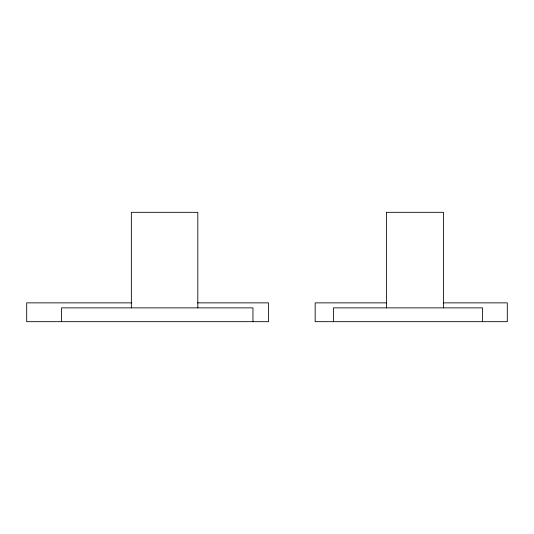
<?xml version="1.0" encoding="UTF-8"?>
<svg xmlns="http://www.w3.org/2000/svg" width="534" height="534" viewBox="0 0 534 534"><rect width="100%" height="100%" fill="white"/><g stroke="black" fill="none" stroke-linecap="round" stroke-linejoin="round"><path stroke-width="0.8" d="M131.785 302.865L26.7 302.865L26.7 321.675L268.555 321.675L268.555 302.865L197.527 302.865M386.696 302.865L315.173 302.865L315.173 321.675L507.3 321.675L507.3 302.865L443.26 302.865M482.582 321.675L482.582 307.871L333.39 307.871L333.39 321.675M443.44 307.871L443.44 212.325L386.396 212.325L386.396 307.871M252.956 321.675L252.956 307.871L61.517 307.871L61.517 321.675M197.814 307.871L197.814 212.325L131.357 212.325L131.357 307.871"/></g></svg>
